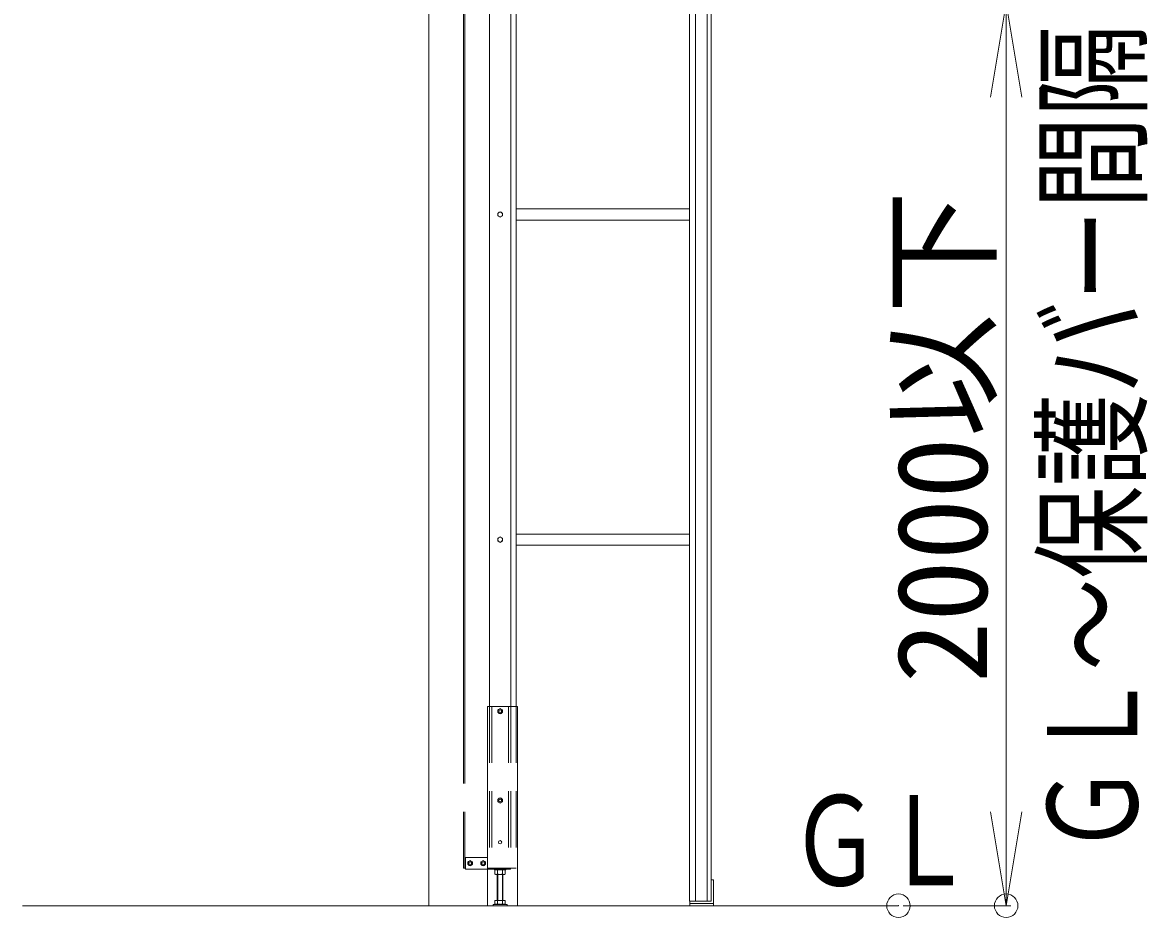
# Model space of a CAD drawing. Units: millimetres, scale not verified. Extents: x -20007 to 19993, y -13850 to 13850.
# Drawn here: x -17712 to -15317, y -7939 to -6035 of the extents above; entities that cross this region are included whole.
import ezdxf
from ezdxf.enums import TextEntityAlignment as Align

# ---------------------------------------------------------------- set-up
doc = ezdxf.new("R2010")
doc.units = ezdxf.units.MM
doc.header["$LTSCALE"] = 100
doc.header["$PDMODE"] = 32
doc.header["$PDSIZE"] = 50
doc.linetypes.add('DASHED1', pattern=[1.8, 1.2, -0.6])
for name, color, linetype, lineweight in [('0-3_0', 7, 'Continuous', 9), ('0-7_下部ユニット', 7, 'Continuous', 9), ('0-9_TEXT', 7, 'Continuous', 9), ('0-B_固定レールカバー', 6, 'Continuous', 9), ('0-C_アジャスト', 2, 'DASHED1', 9), ('0-D_Defpoints', 7, 'Continuous', 9), ('1-5_SUNPO', 3, 'Continuous', 9)]:
    doc.layers.add(name, color=color, linetype=linetype, lineweight=lineweight)
doc.styles.add('ＭＳ ゴシック', font='')
doc.styles.get('ＭＳ ゴシック').set_extended_font_data('MS Gothic')

# ---------------------------------------------------------------- blocks, each defined once
blk = doc.blocks.new('Region3')
at = {"layer": '0-7_下部ユニット'}
blk.add_lwpolyline([(-16699.8, -7132.3), (-16699.8, -7138.1), (-16694.8, -7141), (-16689.8, -7138.1), (-16689.8, -7132.3), (-16694.8, -7129.4)], close=True, dxfattribs=at)
blk = doc.blocks.new('Region4')
at = {"layer": '0-7_下部ユニット'}
blk.add_circle((-16694.8, -7135.2), 5, dxfattribs=at)
blk = doc.blocks.new('Region5')
at = {"layer": '0-7_下部ユニット'}
blk.add_circle((-16694.8, -7690.2), 5, dxfattribs=at)
blk = doc.blocks.new('Region6')
at = {"layer": '0-7_下部ユニット'}
blk.add_lwpolyline([(-16699.8, -7687.3), (-16699.8, -7693.1), (-16694.8, -7696), (-16689.8, -7693.1), (-16689.8, -7687.3), (-16694.8, -7684.4)], close=True, dxfattribs=at)
blk = doc.blocks.new('Region7')
at = {"layer": '0-7_下部ユニット'}
for p, q in [((-16699.8, -7497.3), (-16694.8, -7494.4)), ((-16694.8, -7494.4), (-16689.8, -7497.3)), ((-16699.8, -7503.1), (-16699.8, -7497.3)), ((-16694.8, -7506), (-16699.8, -7503.1)), ((-16689.8, -7503.1), (-16694.8, -7506)), ((-16689.8, -7497.3), (-16689.8, -7503.1))]:
    blk.add_line(p, q, dxfattribs=at)
blk = doc.blocks.new('Region8')
at = {"layer": '0-7_下部ユニット'}
blk.add_circle((-16694.8, -7500.2), 5, dxfattribs=at)
blk = doc.blocks.new('Region13')
at = {"layer": '0-7_下部ユニット'}
blk.add_circle((-16758.8, -7823.7), 5, dxfattribs=at)
blk = doc.blocks.new('Region14')
at = {"layer": '0-7_下部ユニット'}
blk.add_lwpolyline([(-16763.8, -7820.8), (-16763.8, -7826.6), (-16758.8, -7829.5), (-16753.8, -7826.6), (-16753.8, -7820.8), (-16758.8, -7817.9)], close=True, dxfattribs=at)
blk = doc.blocks.new('Region15')
at = {"layer": '0-7_下部ユニット'}
blk.add_lwpolyline([(-16735.8, -7820.8), (-16735.8, -7826.6), (-16730.8, -7829.5), (-16725.8, -7826.6), (-16725.8, -7820.8), (-16730.8, -7817.9)], close=True, dxfattribs=at)
blk = doc.blocks.new('Region16')
at = {"layer": '0-7_下部ユニット'}
blk.add_circle((-16730.8, -7823.7), 5, dxfattribs=at)
blk = doc.blocks.new('Region17')
at = {"layer": '0-C_アジャスト'}
for p, q in [((-16706.8, -7836.2), (-16682.8, -7836.2)), ((-16706.8, -7836.2), (-16706.8, -7837.7)), ((-16706.8, -7837.7), (-16682.8, -7837.7)), ((-16682.8, -7836.2), (-16682.8, -7837.7))]:
    blk.add_line(p, q, dxfattribs=at)
blk = doc.blocks.new('Region18')
at = {"layer": '0-C_アジャスト'}
blk.add_lwpolyline([(-16709.8, -7914.2), (-16679.8, -7914.2), (-16679.8, -7911.2), (-16709.8, -7911.2)], close=True, dxfattribs=at)
blk = doc.blocks.new('Region19')
at = {"layer": '0-C_アジャスト'}
for p, q in [((-16705.8, -7903.2), (-16683.9, -7903.2)), ((-16705.8, -7910.3), (-16705.8, -7903.2)), ((-16704.3, -7911.2), (-16705.8, -7910.3)), ((-16683.9, -7903.2), (-16683.9, -7910.3))]:
    blk.add_line(p, q, dxfattribs=at)
blk.add_lwpolyline([(-16704.3, -7911.2), (-16685.3, -7911.2), (-16683.9, -7910.3)], dxfattribs=at)
blk = doc.blocks.new('Region20')
at = {"layer": '0-C_アジャスト'}
for p, q in [((-16705.8, -7903.2), (-16683.9, -7903.2)), ((-16705.8, -7910.3), (-16705.8, -7903.2)), ((-16683.9, -7903.2), (-16683.9, -7910.3))]:
    blk.add_line(p, q, dxfattribs=at)
for points in [[(-16705.8, -7910.3), (-16705.7, -7910.4), (-16705.6, -7910.4), (-16705.5, -7910.5), (-16705.4, -7910.5), (-16705.3, -7910.6), (-16705.2, -7910.6), (-16705, -7910.7), (-16704.9, -7910.7), (-16704.8, -7910.8), (-16704.7, -7910.8), (-16704.6, -7910.9), (-16704.5, -7910.9), (-16704.4, -7910.9), (-16704.3, -7911), (-16704.2, -7911), (-16704.1, -7911), (-16704, -7911.1), (-16703.8, -7911.1), (-16703.7, -7911.1), (-16703.6, -7911.1), (-16703.5, -7911.2), (-16703.4, -7911.2), (-16703.3, -7911.2), (-16703.2, -7911.2), (-16703.1, -7911.2), (-16703, -7911.2), (-16702.9, -7911.2), (-16702.7, -7911.2), (-16702.6, -7911.2), (-16702.5, -7911.1), (-16702.4, -7911.1), (-16702.3, -7911.1), (-16702.2, -7911.1), (-16702.1, -7911), (-16702, -7911), (-16701.9, -7911), (-16701.8, -7910.9), (-16701.6, -7910.9), (-16701.5, -7910.9)], [(-16701.5, -7910.9), (-16701.4, -7910.8), (-16701.3, -7910.8), (-16701.2, -7910.7), (-16701.1, -7910.7), (-16701, -7910.6), (-16700.9, -7910.6), (-16700.8, -7910.5), (-16700.7, -7910.5), (-16700.5, -7910.4), (-16700.4, -7910.4), (-16700.3, -7910.3), (-16700.3, -7910.3), (-16700.1, -7910.4), (-16699.9, -7910.4), (-16699.7, -7910.5), (-16699.5, -7910.5), (-16699.2, -7910.6), (-16699, -7910.6), (-16698.8, -7910.7), (-16698.6, -7910.7), (-16698.4, -7910.8), (-16698.1, -7910.8), (-16697.9, -7910.9), (-16697.7, -7910.9), (-16697.5, -7910.9), (-16697.3, -7911), (-16697, -7911), (-16696.8, -7911), (-16696.6, -7911.1), (-16696.4, -7911.1), (-16696.2, -7911.1), (-16695.9, -7911.1), (-16695.7, -7911.2), (-16695.5, -7911.2), (-16695.3, -7911.2), (-16695.1, -7911.2), (-16694.8, -7911.2), (-16694.6, -7911.2), (-16694.4, -7911.2)], [(-16694.4, -7911.2), (-16694.2, -7911.2), (-16694, -7911.2), (-16693.7, -7911.1), (-16693.5, -7911.1), (-16693.3, -7911.1), (-16693.1, -7911.1), (-16692.9, -7911), (-16692.7, -7911), (-16692.4, -7911), (-16692.2, -7910.9), (-16692, -7910.9), (-16691.8, -7910.9), (-16691.6, -7910.8), (-16691.3, -7910.8), (-16691.1, -7910.7), (-16690.9, -7910.7), (-16690.7, -7910.6), (-16690.5, -7910.6), (-16690.2, -7910.5), (-16690, -7910.5), (-16689.8, -7910.4), (-16689.6, -7910.4), (-16689.4, -7910.3)], [(-16688.2, -7910.9), (-16688.3, -7910.8), (-16688.4, -7910.8), (-16688.5, -7910.7), (-16688.6, -7910.7), (-16688.7, -7910.6), (-16688.8, -7910.6), (-16688.9, -7910.5), (-16689, -7910.5), (-16689.1, -7910.4), (-16689.3, -7910.4), (-16689.4, -7910.3), (-16689.4, -7910.3)], [(-16683.9, -7910.3), (-16684, -7910.4), (-16684.1, -7910.4), (-16684.2, -7910.5), (-16684.3, -7910.5), (-16684.4, -7910.6), (-16684.5, -7910.6), (-16684.6, -7910.7), (-16684.8, -7910.7), (-16684.9, -7910.8), (-16685, -7910.8), (-16685.1, -7910.9), (-16685.2, -7910.9), (-16685.3, -7910.9), (-16685.4, -7911), (-16685.5, -7911), (-16685.6, -7911), (-16685.7, -7911.1), (-16685.9, -7911.1), (-16686, -7911.1), (-16686.1, -7911.1), (-16686.2, -7911.2), (-16686.3, -7911.2), (-16686.4, -7911.2), (-16686.5, -7911.2), (-16686.6, -7911.2), (-16686.7, -7911.2), (-16686.8, -7911.2), (-16686.9, -7911.2), (-16687.1, -7911.2), (-16687.2, -7911.1), (-16687.3, -7911.1), (-16687.4, -7911.1), (-16687.5, -7911.1), (-16687.6, -7911), (-16687.7, -7911), (-16687.8, -7911), (-16687.9, -7910.9), (-16688, -7910.9), (-16688.2, -7910.9)]]:
    blk.add_lwpolyline(points, dxfattribs=at)
blk = doc.blocks.new('Region21')
at = {"layer": '0-7_下部ユニット'}
blk.add_lwpolyline([(-16699.8, -6440.3), (-16699.8, -6446.1), (-16694.8, -6449), (-16689.8, -6446.1), (-16689.8, -6440.3), (-16694.8, -6437.4)], close=True, dxfattribs=at)
blk = doc.blocks.new('Region22')
at = {"layer": '0-7_下部ユニット'}
blk.add_circle((-16694.8, -6443.2), 5, dxfattribs=at)
blk = doc.blocks.new('_OPEN')
at = {"layer": '0-3_0', "color": 3}
blk.add_line((0, 0), (-100, 0), dxfattribs=at)
blk.add_lwpolyline([(-100, 16.67), (0, 0), (-100, -16.67)], dxfattribs=at)

msp = doc.modelspace()

# ---------------------------------------------------------------- linework, layer by layer
at = {"layer": '0-3_0'}
for p, q in [((-16846.8, -7914.2), (-16846.8, 3368.8)), ((-16657.5, -7914.2), (-16721.5, -7914.2))]:
    msp.add_line(p, q, dxfattribs=at)
at = {"layer": '0-3_0', "color": 4}
msp.add_line((-15846.8, -7914.2), (-17711.5, -7914.2), dxfattribs=at)
at = {"layer": '0-7_下部ユニット'}
for p, q in [((-16717.3, -4573.2), (-16717.3, -7490.2)), ((-16660.5, -4573.2), (-16660.5, -7490.2)), ((-16772.8, -7654.2), (-16772.8, -4753.2)), ((-16769.8, -7654.2), (-16769.8, -4753.2)), ((-16278.8, -4929.2), (-16278.8, -7904.2)), ((-16253.8, -4929.2), (-16253.8, -7904.2)), ((-16245.8, -4929.2), (-16245.8, -7904.2)), ((-16672.3, -5427.2), (-16672.3, -7490.2)), ((-16291.5, -5993.7), (-16291.5, -7904.2)), ((-16291.5, -6431.2), (-16660.5, -6431.2)), ((-16291.5, -6455.2), (-16660.5, -6455.2)), ((-16291.5, -7123.2), (-16660.5, -7123.2)), ((-16291.5, -7147.2), (-16660.5, -7147.2)), ((-16772.8, -7714.2), (-16772.8, -7834.2)), ((-16769.8, -7714.2), (-16769.8, -7834.2)), ((-16768.8, -7813.2), (-16768.8, -7836.2)), ((-16766.8, -7811.2), (-16723.8, -7811.2)), ((-16721.8, -7813.2), (-16721.8, -7836.2)), ((-16768.8, -7834.2), (-16772.8, -7834.2)), ((-16768.8, -7836.2), (-16721.5, -7836.2)), ((-16721.5, -7834.2), (-16721.8, -7834.2)), ((-16245.8, -7904.2), (-16291.5, -7904.2)), ((-16290.8, -7904.2), (-16290.8, -7914.2)), ((-16290.8, -7909.2), (-16240.8, -7909.2))]:
    msp.add_line(p, q, dxfattribs=at)
at = {"layer": '0-7_下部ユニット', "linetype": 'DASHED1'}
for p, q in [((-16717.3, -7490.2), (-16717.3, -7834.2)), ((-16712.3, -7490.2), (-16712.3, -7834.2)), ((-16677.3, -7490.2), (-16677.3, -7834.2)), ((-16672.3, -7490.2), (-16672.3, -7834.2)), ((-16660.5, -7490.2), (-16660.5, -7834.2)), ((-16672.8, -7834.2), (-16721.5, -7834.2)), ((-16672.8, -7836.2), (-16721.5, -7836.2)), ((-16709.8, -7834.2), (-16709.8, -7836.2)), ((-16660.5, -7834.2), (-16709.8, -7834.2)), ((-16672.8, -7836.2), (-16672.8, -7834.2))]:
    msp.add_line(p, q, dxfattribs=at)
at = {"layer": '0-7_下部ユニット'}
msp.add_lwpolyline([(-16240.8, -7914.2), (-16240.8, -7859.2), (-16245.8, -7859.2)], dxfattribs=at)
for centre in [(-16694.8, -7500.2), (-16694.8, -7690.2), (-16758.8, -7823.7), (-16730.8, -7823.7)]:
    msp.add_circle(centre, 3, dxfattribs=at)
for centre, start, end in [((-16766.8, -7813.2), 90, 180), ((-16723.8, -7813.2), 0, 90)]:
    msp.add_arc(centre, 2, start, end, dxfattribs=at)
at = {"layer": '0-B_固定レールカバー'}
for p, q in [((-16721.5, -7490.2), (-16657.5, -7490.2)), ((-16721.5, -7914.2), (-16721.5, -7490.2)), ((-16657.5, -7490.2), (-16657.5, -7914.2))]:
    msp.add_line(p, q, dxfattribs=at)
msp.add_circle((-16694.8, -7779.2), 3.5, dxfattribs=at)
at = {"layer": '0-C_アジャスト'}
for p, q in [((-16705.8, -7846.8), (-16705.8, -7837.7)), ((-16704.3, -7847.7), (-16705.8, -7846.8)), ((-16704.3, -7847.7), (-16685.3, -7847.7)), ((-16700.8, -7847.7), (-16700.8, -7903.2)), ((-16700.3, -7846.8), (-16700.3, -7837.7)), ((-16699.8, -7847.7), (-16699.8, -7903.2)), ((-16689.8, -7847.7), (-16689.8, -7903.2)), ((-16688.8, -7847.7), (-16688.8, -7903.2)), ((-16683.9, -7837.7), (-16683.9, -7846.8)), ((-16700.3, -7910.3), (-16700.3, -7903.2)), ((-16689.4, -7910.3), (-16689.4, -7903.2))]:
    msp.add_line(p, q, dxfattribs=at)
for points in [[(-16705.8, -7846.8), (-16705.7, -7846.9), (-16705.6, -7846.9), (-16705.5, -7847), (-16705.4, -7847), (-16705.3, -7847.1), (-16705.2, -7847.1), (-16705, -7847.2), (-16704.9, -7847.2), (-16704.8, -7847.3), (-16704.7, -7847.3), (-16704.6, -7847.4), (-16704.5, -7847.4), (-16704.4, -7847.4), (-16704.3, -7847.5), (-16704.2, -7847.5), (-16704.1, -7847.5), (-16704, -7847.6), (-16703.8, -7847.6), (-16703.7, -7847.6), (-16703.6, -7847.6), (-16703.5, -7847.7), (-16703.4, -7847.7), (-16703.3, -7847.7), (-16703.2, -7847.7), (-16703.1, -7847.7), (-16703, -7847.7), (-16702.9, -7847.7), (-16702.7, -7847.7), (-16702.6, -7847.7), (-16702.5, -7847.6), (-16702.4, -7847.6), (-16702.3, -7847.6), (-16702.2, -7847.6), (-16702.1, -7847.5), (-16702, -7847.5), (-16701.9, -7847.5), (-16701.8, -7847.4), (-16701.6, -7847.4), (-16701.5, -7847.4)], [(-16701.5, -7847.4), (-16701.4, -7847.3), (-16701.3, -7847.3), (-16701.2, -7847.2), (-16701.1, -7847.2), (-16701, -7847.1), (-16700.9, -7847.1), (-16700.8, -7847), (-16700.7, -7847), (-16700.5, -7846.9), (-16700.4, -7846.9), (-16700.3, -7846.8)], [(-16700.3, -7846.8), (-16700.1, -7846.9), (-16699.9, -7846.9), (-16699.7, -7847), (-16699.5, -7847), (-16699.2, -7847.1), (-16699, -7847.1), (-16698.8, -7847.2), (-16698.6, -7847.2), (-16698.4, -7847.3), (-16698.1, -7847.3), (-16697.9, -7847.4), (-16697.7, -7847.4), (-16697.5, -7847.4), (-16697.3, -7847.5), (-16697, -7847.5), (-16696.8, -7847.5), (-16696.6, -7847.6), (-16696.4, -7847.6), (-16696.2, -7847.6), (-16695.9, -7847.6), (-16695.7, -7847.7), (-16695.5, -7847.7), (-16695.3, -7847.7), (-16695.1, -7847.7), (-16694.8, -7847.7), (-16694.6, -7847.7), (-16694.4, -7847.7), (-16694.2, -7847.7), (-16694, -7847.7), (-16693.7, -7847.6), (-16693.5, -7847.6), (-16693.3, -7847.6), (-16693.1, -7847.6), (-16692.9, -7847.5), (-16692.7, -7847.5), (-16692.4, -7847.5), (-16692.2, -7847.4), (-16692, -7847.4), (-16691.8, -7847.4)], [(-16691.8, -7847.4), (-16691.6, -7847.3), (-16691.3, -7847.3), (-16691.1, -7847.2), (-16690.9, -7847.2), (-16690.7, -7847.1), (-16690.5, -7847.1), (-16690.2, -7847), (-16690, -7847), (-16689.8, -7846.9), (-16689.6, -7846.9), (-16689.4, -7846.8)], [(-16688, -7847.4), (-16688.2, -7847.4), (-16688.3, -7847.3), (-16688.4, -7847.3), (-16688.5, -7847.2), (-16688.6, -7847.2), (-16688.7, -7847.1), (-16688.8, -7847.1), (-16688.9, -7847), (-16689, -7847), (-16689.1, -7846.9), (-16689.3, -7846.9), (-16689.4, -7846.8), (-16689.4, -7837.7)], [(-16685.3, -7847.7), (-16683.9, -7846.8), (-16684, -7846.9), (-16684.1, -7846.9), (-16684.2, -7847), (-16684.3, -7847), (-16684.4, -7847.1), (-16684.5, -7847.1), (-16684.6, -7847.2), (-16684.8, -7847.2), (-16684.9, -7847.3), (-16685, -7847.3), (-16685.1, -7847.4), (-16685.2, -7847.4), (-16685.3, -7847.4), (-16685.4, -7847.5), (-16685.5, -7847.5), (-16685.6, -7847.5), (-16685.7, -7847.6), (-16685.9, -7847.6), (-16686, -7847.6), (-16686.1, -7847.6), (-16686.2, -7847.7), (-16686.3, -7847.7), (-16686.4, -7847.7), (-16686.5, -7847.7), (-16686.6, -7847.7), (-16686.7, -7847.7), (-16686.8, -7847.7), (-16686.9, -7847.7), (-16687.1, -7847.7), (-16687.2, -7847.6), (-16687.3, -7847.6), (-16687.4, -7847.6), (-16687.5, -7847.6), (-16687.6, -7847.5), (-16687.7, -7847.5), (-16687.8, -7847.5), (-16687.9, -7847.4), (-16688, -7847.4)]]:
    msp.add_lwpolyline(points, dxfattribs=at)
at = {"layer": '0-D_Defpoints'}
for p in [(-15846.8, -7914.2), (-15617.6, -7914.2)]:
    msp.add_point(p, dxfattribs=at)
at = {"layer": '1-5_SUNPO'}
for p, q in [((-15617.6, -6193.7), (-15617.6, -7714.2)), ((-15836.8, -7914.2), (-15607.6, -7914.2))]:
    msp.add_line(p, q, dxfattribs=at)

# ---------------------------------------------------------------- block references
at = {"layer": '0-7_下部ユニット'}
for name in ['Region21', 'Region22', 'Region3', 'Region4', 'Region7', 'Region8', 'Region6', 'Region5', 'Region14', 'Region13', 'Region15', 'Region16']:
    msp.add_blockref(name, (0, 0), dxfattribs=at)
at = {"layer": '0-C_アジャスト'}
for name in ['Region17', 'Region18', 'Region19', 'Region20']:
    msp.add_blockref(name, (0, 0), dxfattribs=at)
at = {"layer": '1-5_SUNPO', "xscale": 2, "yscale": 2}
for p, rotation in [((-15617.6, -5993.7), 90), ((-15617.6, -7914.2), 270)]:
    msp.add_blockref('_OPEN', p, dxfattribs=dict(at, rotation=rotation))

# ---------------------------------------------------------------- texts
at = {"layer": '0-9_TEXT', "style": 'ＭＳ ゴシック', "width": 0.75}
msp.add_text('ＧＬ～保護バー間隔', height=192.1, rotation=90, dxfattribs=at).set_placement((-15280.6, -7807.3), align=Align.BOTTOM_LEFT)
msp.add_text('ＧＬ', height=192.1, dxfattribs=at).set_placement((-16079.5, -7928.7), align=Align.BOTTOM_LEFT)
at = {"layer": '1-5_SUNPO', "color": 7, "style": 'ＭＳ ゴシック'}
msp.add_text('2000以下', height=192.4, rotation=90, dxfattribs=at).set_placement((-15600.6, -7440.8), align=Align.BOTTOM_LEFT)

doc.saveas('drawing.dxf')
